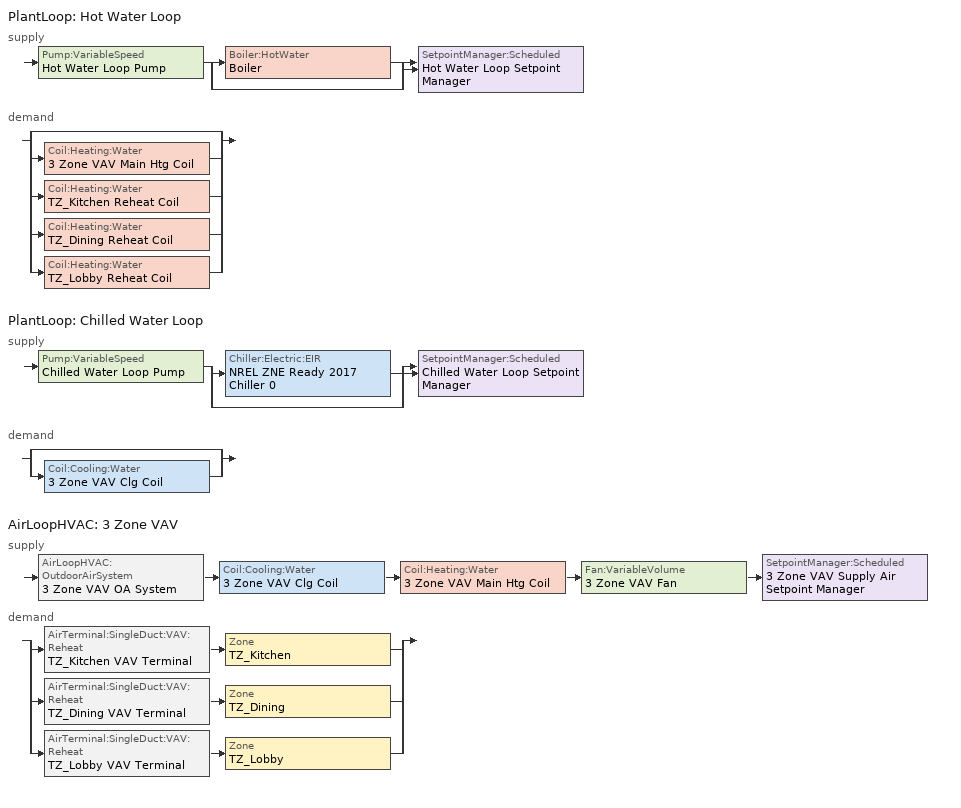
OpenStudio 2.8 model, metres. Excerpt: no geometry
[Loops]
PlantLoop 'Hot Water Loop'
 supply: Pump:VariableSpeed 'Hot Water Loop Pump' > split
  | Boiler:HotWater 'Boiler'
  | bypass
  join > SetpointManager:Scheduled 'Hot Water Loop Setpoint Manager'
 demand: split
  | bypass
  | Coil:Heating:Water '3 Zone VAV Main Htg Coil'
  | Coil:Heating:Water 'TZ_Kitchen Reheat Coil'
  | Coil:Heating:Water 'TZ_Dining Reheat Coil'
  | Coil:Heating:Water 'TZ_Lobby Reheat Coil'
PlantLoop 'Chilled Water Loop'
 supply: Pump:VariableSpeed 'Chilled Water Loop Pump' > split
  | Chiller:Electric:EIR 'NREL ZNE Ready 2017    Chiller 0'
  | bypass
  join > SetpointManager:Scheduled 'Chilled Water Loop Setpoint Manager'
 demand: split
  | bypass
  | Coil:Cooling:Water '3 Zone VAV Clg Coil'
AirLoopHVAC '3 Zone VAV'
 supply: AirLoopHVAC:OutdoorAirSystem '3 Zone VAV OA System' > Coil:Cooling:Water '3 Zone VAV Clg Coil' > Coil:Heating:Water '3 Zone VAV Main Htg Coil' > Fan:VariableVolume '3 Zone VAV Fan' > SetpointManager:Scheduled '3 Zone VAV Supply Air Setpoint Manager'
 demand: split
  | AirTerminal:SingleDuct:VAV:Reheat 'TZ_Kitchen VAV Terminal' > Zone 'TZ_Kitchen'
  | AirTerminal:SingleDuct:VAV:Reheat 'TZ_Dining VAV Terminal' > Zone 'TZ_Dining'
  | AirTerminal:SingleDuct:VAV:Reheat 'TZ_Lobby VAV Terminal' > Zone 'TZ_Lobby'
[Sizing:Zone] Zone Cooling Design Supply Air Temperature Input Method=SupplyAirTemperature; Zone Cooling Design Supply Air Temperature {C}=12.7778; Zone Cooling Design Supply Air Temperature Difference {deltaC}=11.11; Zone Heating Design Supply Air Temperature Input Method=SupplyAirTemperature; Zone Heating Design Supply Air Temperature {C}=40; Zone Heating Design Supply Air Temperature Difference {deltaC}=11.11; Zone Cooling Design Supply Air Humidity Ratio {kg-H2O/kg-air}=0.0085; Zone Heating Design Supply Air Humidity Ratio {kg-H2O/kg-air}=0.008; Cooling Design Air Flow Method=DesignDayWithLimit; Heating Design Air Flow Method=DesignDay; Account for Dedicated Outdoor Air System=No; Dedicated Outdoor Air System Control Strategy=NeutralSupplyAir; Dedicated Outdoor Air Low Setpoint Temperature for Design {C}=autosize; Dedicated Outdoor Air High Setpoint Temperature for Design {C}=autosize
TZ_Lobby; TZ_Dining; TZ_Kitchen
[Zone equipment]
TZ_Lobby: TZ_Lobby VAV Terminal
TZ_Dining: TZ_Dining VAV Terminal
TZ_Kitchen: TZ_Kitchen VAV Terminal
[PlantLoop] Glycol Concentration=0; Plant Loop Volume {m3}=Autocalculate; Load Distribution Scheme=Optimal
Name | Fluid Type | Minimum Loop Temperature {C} | Maximum Loop Temperature {C}
Hot Water Loop | Water | 10
Chilled Water Loop |  | 1 | 40
[Sizing:Plant] Sizing Option=NonCoincident; Zone Timesteps in Averaging Window=1; Coincident Sizing Factor Mode=None
Name | Loop Type | Design Loop Exit Temperature {C} | Loop Design Temperature Difference {deltaC}
Hot Water Loop | Heating | 48.8889 | 11.1111
Chilled Water Loop | Cooling | 6.66667 | 5.61111
[SetpointManager:Scheduled] Control Variable=Temperature
Name | Schedule | Setpoint Node or NodeList
Hot Water Loop Setpoint Manager | Hot Water Loop Temp - 120F | Hot Water Loop Supply Outlet Node
Chilled Water Loop Setpoint Manager | Chilled Water Loop Temp - 44F | Chilled Water Loop Supply Outlet Node
3 Zone VAV Supply Air Setpoint Manager | Supply Air Temp - 55.0F | 3 Zone VAV Supply Outlet Node
[Pump:VariableSpeed] Rated Pump Head {Pa}=179344; Motor Efficiency=0.9; Pump Control Type=Intermittent; Skin Loss Radiative Fraction=0.5; Design Power Sizing Method=PowerPerFlowPerPressure; Design Electric Power per Unit Flow Rate {W/(m3/s)}=348701.1; Design Shaft Power per Unit Flow Rate per Unit Head {W-s/m3-Pa}=1.28205; Design Minimum Flow Rate Fraction=0
Name | Fraction of Motor Inefficiencies to Fluid Stream | Coefficient 1 of the Part Load Performance Curve | Coefficient 2 of the Part Load Performance Curve | Coefficient 3 of the Part Load Performance Curve | Coefficient 4 of the Part Load Performance Curve
Hot Water Loop Pump
Chilled Water Loop Pump | 0 | 0 | 1 | 0 | 0
[Boiler:HotWater]
Boiler: Fuel Type=NaturalGas; Nominal Thermal Efficiency=0.78; Efficiency Curve Temperature Evaluation Variable=LeavingBoiler; Design Water Outlet Temperature {C}=48.8889; Minimum Part Load Ratio=0; Maximum Part Load Ratio=1.2; Optimum Part Load Ratio=1; Water Outlet Upper Temperature Limit {C}=95; Boiler Flow Mode=LeavingSetpointModulated; Parasitic Electric Load {W}=0; Sizing Factor=1
[Chiller:Electric:EIR]
NREL ZNE Ready 2017    Chiller 0: Reference Capacity {W}=Autosize; Reference COP {W/W}=5.5; Reference Leaving Chilled Water Temperature {C}=6.66667; Reference Entering Condenser Fluid Temperature {C}=35; Cooling Capacity Function of Temperature Curve=Curve Biquadratic 1; Electric Input to Cooling Output Ratio Function of Temperature Curve=Curve Biquadratic 2; Electric Input to Cooling Output Ratio Function of Part Load Ratio Curve=Curve Quadratic 1; Minimum Part Load Ratio=0.15; Maximum Part Load Ratio=1; Optimum Part Load Ratio=1; Minimum Unloading Ratio=0.25; Condenser Type=AirCooled; Leaving Chilled Water Lower Temperature Limit {C}=2.22222; Chiller Flow Mode=ConstantFlow; Design Heat Recovery Water Flow Rate {m3/s}=0; Sizing Factor=1; Basin Heater Capacity {W/K}=0; Basin Heater Setpoint Temperature {C}=10
[AirLoopHVAC]
3 Zone VAV: Availability Schedule=Always On Discrete; Design Supply Air Flow Rate {m3/s}=AutoSize
[Sizing:System]
3 Zone VAV: Type of Load to Size On=Sensible; Design Outdoor Air Flow Rate {m3/s}=Autosize; Central Heating Maximum System Air Flow Ratio=0.3; Preheat Design Temperature {C}=7.22222; Preheat Design Humidity Ratio {kg-H2O/kg-Air}=0.008; Precool Design Temperature {C}=12.7778; Precool Design Humidity Ratio {kg-H2O/kg-Air}=0.008; Central Cooling Design Supply Air Temperature {C}=12.7778; Central Heating Design Supply Air Temperature {C}=12.7778; Sizing Option=Coincident; 100% Outdoor Air in Cooling=No; 100% Outdoor Air in Heating=No; Central Cooling Design Supply Air Humidity Ratio {kg-H2O/kg-Air}=0.0085; Central Heating Design Supply Air Humidity Ratio {kg-H2O/kg-Air}=0.008; Cooling Design Air Flow Method=DesignDay; Cooling Design Air Flow Rate {m3/s}=0; Heating Design Air Flow Method=DesignDay; Heating Design Air Flow Rate {m3/s}=0; System Outdoor Air Method=ZoneSum; Zone Maximum Outdoor Air Fraction=1; Cooling Supply Air Flow Rate Per Floor Area {m3/s-m2}=0.00996765; Cooling Fraction of Autosized Cooling Supply Air Flow Rate=1; Cooling Supply Air Flow Rate Per Unit Cooling Capacity {m3/s-W}=3.94755e-05; Heating Supply Air Flow Rate Per Floor Area {m3/s-m2}=0.00996765; Heating Fraction of Autosized Heating Supply Air Flow Rate=1; Heating Fraction of Autosized Cooling Supply Air Flow Rate=1; Heating Supply Air Flow Rate Per Unit Heating Capacity {m3/s-W}=3.15882e-05; Cooling Design Capacity Method=CoolingDesignCapacity; Cooling Design Capacity {W}=autosize; Cooling Design Capacity Per Floor Area {W/m2}=234.7; Fraction of Autosized Cooling Design Capacity=1; Heating Design Capacity Method=HeatingDesignCapacity; Heating Design Capacity {W}=autosize; Heating Design Capacity Per Floor Area {W/m2}=157; Fraction of Autosized Heating Design Capacity=1; Central Cooling Capacity Control Method=OnOff
[Fan:VariableVolume]
3 Zone VAV Fan: Availability Schedule=Always On Discrete; Fan Total Efficiency=0.62; Pressure Rise {Pa}=996.356; Maximum Flow Rate {m3/s}=Autosize; Fan Power Minimum Flow Rate Input Method=Fraction; Fan Power Minimum Flow Fraction=0.25; Fan Power Minimum Air Flow Rate {m3/s}=0; Motor Efficiency=0.9; Motor In Airstream Fraction=1; Fan Power Coefficient 1=0.0407599; Fan Power Coefficient 2=0.088045; Fan Power Coefficient 3=-0.0729261; Fan Power Coefficient 4=0.94374; Fan Power Coefficient 5=0
[Coil:Heating:Water] Availability Schedule=Always On Discrete; Rated Inlet Water Temperature {C}=48.8889; Rated Outlet Water Temperature {C}=37.7778
Name | Rated Inlet Air Temperature {C} | Rated Outlet Air Temperature {C}
3 Zone VAV Main Htg Coil | 7.22222 | 12.7778
TZ_Kitchen Reheat Coil; TZ_Dining Reheat Coil; TZ_Lobby Reheat Coil | 12.7778 | 40
[Controller:WaterCoil] Minimum Actuated Flow {m3/s}=0
Name | Water Coil | Action | Controller Convergence Tolerance {deltaC}
3 Zone VAV Main Htg Coil Controller | 3 Zone VAV Main Htg Coil | Normal | 0.1
3 Zone VAV Clg Coil Controller | 3 Zone VAV Clg Coil | Reverse
TZ_Kitchen Reheat Coil Controller | TZ_Kitchen Reheat Coil | Normal | 0.1
TZ_Dining Reheat Coil Controller | TZ_Dining Reheat Coil | Normal | 0.1
TZ_Lobby Reheat Coil Controller | TZ_Lobby Reheat Coil | Normal | 0.1
[Coil:Cooling:Water]
3 Zone VAV Clg Coil: Availability Schedule=Always On Discrete; Design Inlet Water Temperature {C}=Autosize; Heat Exchanger Configuration=CrossFlow
[Controller:OutdoorAir]
3 Zone VAV OA Controller: Minimum Outdoor Air Flow Rate {m3/s}=autosize; Maximum Outdoor Air Flow Rate {m3/s}=Autosize; Economizer Control Type=NoEconomizer; Economizer Control Action Type=ModulateFlow; Economizer Maximum Limit Dry-Bulb Temperature {C}=28; Economizer Maximum Limit Enthalpy {J/kg}=64000; Lockout Type=NoLockout; Minimum Limit Type=FixedMinimum; Controller Mechanical Ventilation=3 Zone VAV Vent Controller; High Humidity Control=No; Heat Recovery Bypass Control Type=BypassWhenWithinEconomizerLimits
[Controller:MechanicalVentilation]
3 Zone VAV Vent Controller: Availability Schedule=Always On Discrete; System Outdoor Air Method=VentilationRateProcedure
[AirLoopHVAC:OutdoorAirSystem]
3 Zone VAV OA System: Controller=3 Zone VAV OA Controller
[AirTerminal:SingleDuct:VAV:Reheat] Availability Schedule=Always On Discrete; Maximum Air Flow Rate {m3/s}=AutoSize; Zone Minimum Air Flow Input Method=Constant; Constant Minimum Air Flow Fraction=0.1; Fixed Minimum Air Flow Rate {m3/s}=0; Maximum Hot Water or Steam Flow Rate {m3/s}=AutoSize; Minimum Hot Water or Steam Flow Rate {m3/s}=0; Convergence Tolerance=0.001; Damper Heating Action=ReverseWithLimits; Maximum Flow per Zone Floor Area During Reheat {m3/s-m2}=AutoSize; Maximum Flow Fraction During Reheat=0.5; Maximum Reheat Air Temperature {C}=40; Control For Outdoor Air=No
Name | Reheat Coil
TZ_Kitchen VAV Terminal | TZ_Kitchen Reheat Coil
TZ_Dining VAV Terminal | TZ_Dining Reheat Coil
TZ_Lobby VAV Terminal | TZ_Lobby Reheat Coil
[Schedule:Ruleset]
Name | Default Day Schedule
Hot Water Loop Temp - 120F | Hot Water Loop Temp - 120F Default
Chilled Water Loop Temp - 44F | Chilled Water Loop Temp - 44F Default
Supply Air Temp - 55.0F | Supply Air Temp - 55.0F Default
[Schedule:Day]
Hot Water Loop Temp - 120F Default: 24, 0, 48.8889
Chilled Water Loop Temp - 44F Default: 24, 0, 6.66667
Supply Air Temp - 55.0F Default: 24, 0, 12.7778
[Curve:Biquadratic] Minimum Value of x=5; Maximum Value of x=10; Minimum Value of y=24; Maximum Value of y=35
Name | Coefficient1 Constant | Coefficient2 x | Coefficient3 x**2 | Coefficient4 y | Coefficient5 y**2 | Coefficient6 x*y
Curve Biquadratic 1 | 1.02152 | 0.0370359 | 0.000233248 | -0.00389405 | -6.52536e-05 | -0.000268045
Curve Biquadratic 2 | 0.701769 | -0.00452016 | 0.00053311 | -0.00549821 | 0.000544579 | -0.000729032
[Curve:Quadratic]
Curve Quadratic 1: Coefficient1 Constant=0.0636912; Coefficient2 x=0.584888; Coefficient3 x**2=0.352803; Minimum Value of x=0; Maximum Value of x=1
[Schedule:Constant]
Always On Discrete: Value=1
